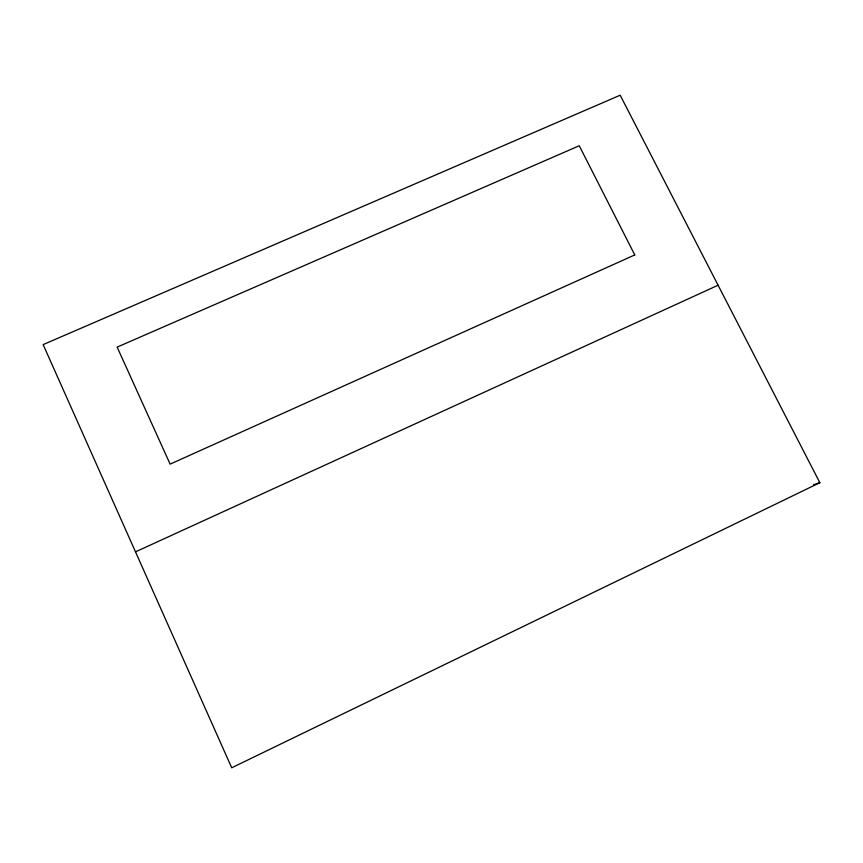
<?xml version="1.0" encoding="UTF-8"?>
<svg xmlns="http://www.w3.org/2000/svg" width="863" height="863" viewBox="0 0 863 863"><rect width="100%" height="100%" fill="white"/><g stroke="black" fill="none" stroke-linecap="round" stroke-linejoin="round"><path stroke-width="1.29" d="M819.85 482.687L231.716 767.79L43.15 344.607L620.173 95.21L819.85 482.687L813.464 484.79M135.502 551.856L718.092 285.211M634.769 254.93L170.13 464.132L117.141 347.109L579.246 145.75L634.769 254.93"/></g></svg>
